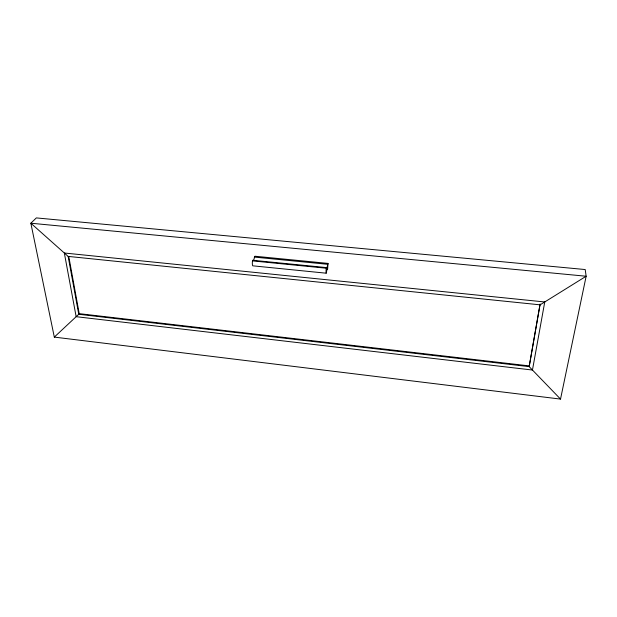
<?xml version="1.0" encoding="UTF-8"?>
<svg xmlns="http://www.w3.org/2000/svg" width="617" height="617" viewBox="0 0 617 617"><rect width="100%" height="100%" fill="white"/><g stroke="black" fill="none" stroke-linecap="round" stroke-linejoin="round"><path stroke-width="0.93" d="M328.005 263.405L327.619 269.259A4.35 0.656 -84.2 0 0 326.424 272.567L326.192 273.192L252.708 265.811A4.489 1.064 -84.5 0 1 252.484 260.891L252.8 260.289A4.311 1.026 -84.6 0 0 254.451 257.096L254.898 256.225L328.005 263.405L327.681 264.3A4.388 0.663 -84.3 0 1 326.478 267.593L326.246 268.21A4.566 0.686 -84.2 0 0 326.192 273.192M54.311 337.106L78.745 314.269L529.17 366.629L540.099 304.142L529.17 366.629L560.521 399.091L586.15 276.239L585.201 269.544L36.341 217.909L30.85 223.215L54.311 337.106L560.521 399.091M68.826 256.78L79.215 313.66L78.745 314.269L68.148 256.402L30.85 223.215L586.15 276.239L540.13 304.837L68.148 256.402M254.451 257.096L327.681 264.3M252.8 260.289L326.478 267.593M252.484 260.891L326.246 268.21M79.215 313.66L529.147 365.896M544.749 301.968L532.456 370.038L76.153 316.691L64.338 253.009L544.749 301.968"/></g></svg>
